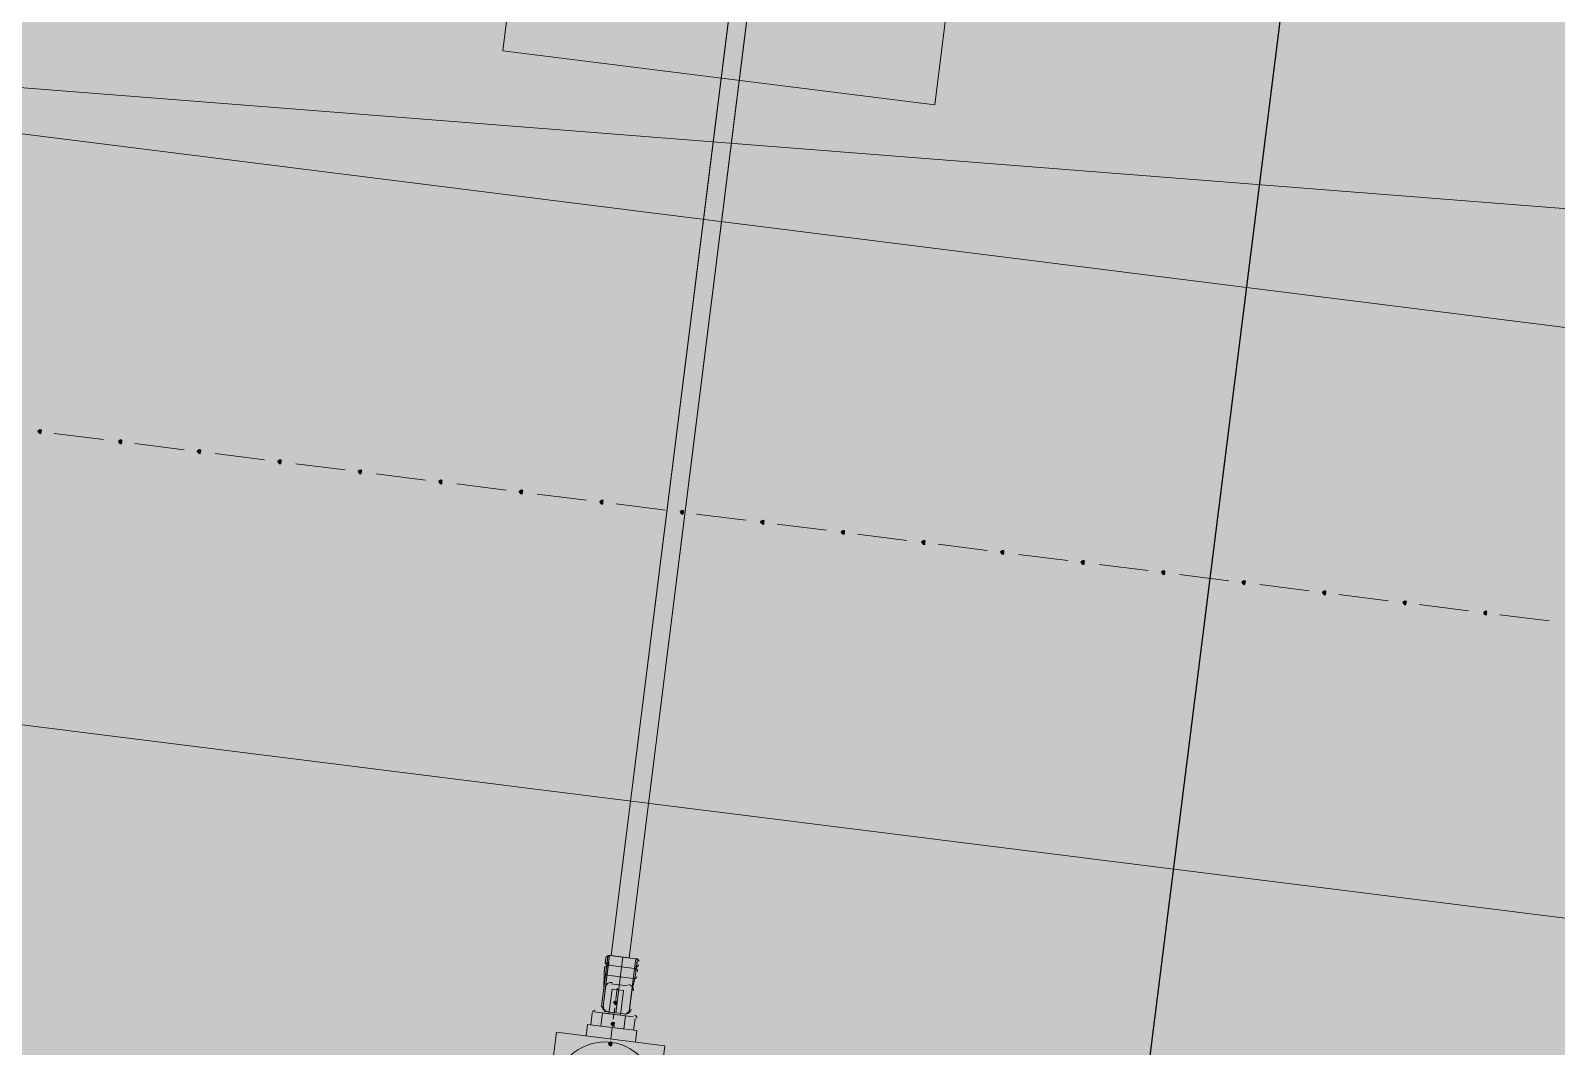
# Model space of a CAD drawing. Header units: metres. Extents: x -4 to 509425, y 7549 to 4732445.
# Drawn here: x 475995.58 to 476003.39, y 4719736.82 to 4719742.01 of the extents above; entities that cross this region are included whole.
import ezdxf

# ---------------------------------------------------------------- set-up
doc = ezdxf.new("R2010")
doc.units = ezdxf.units.M
doc.header["$LTSCALE"] = 0.01
doc.header["$MEASUREMENT"] = 0
doc.layers.get('0').update_dxf_attribs({"lineweight": 0})
doc.layers.add('_SUBESTACIÓN', color=1, linetype='Continuous')
doc.layers.add('SUBESTACION LA VID', color=253, linetype='Continuous')
doc.layers.add('_Yacimiento Arq 100m', color=7, linetype='Continuous', true_color=0xf8991e)

# ---------------------------------------------------------------- blocks, each defined once
blk = doc.blocks.new('A$Cfff6051d')
at = {"layer": 'SUBESTACION LA VID', "transparency": 33554687}
h = blk.add_hatch(color=256, dxfattribs=at)
h.dxf.hatch_style = 2
h.paths.add_polyline_path([(475995.6374, 4719739.9591), (475995.6385, 4719739.9675), (475995.6301, 4719739.9686), (475995.6206, 4719739.9613), (475995.628, 4719739.9518), (475995.6364, 4719739.9507)])
h = blk.add_hatch(color=256, dxfattribs=at)
h.dxf.hatch_style = 2
h.paths.add_polyline_path([(475996.0491, 4719739.9075), (475996.0501, 4719739.9159), (475996.0417, 4719739.917), (475996.0323, 4719739.9097), (475996.0396, 4719739.9002), (475996.048, 4719739.8991)])
h = blk.add_hatch(color=256, dxfattribs=at)
h.dxf.hatch_style = 2
h.paths.add_polyline_path([(475996.4523, 4719739.857), (475996.4533, 4719739.8654), (475996.4449, 4719739.8664), (475996.4355, 4719739.8591), (475996.4428, 4719739.8496), (475996.4512, 4719739.8486)])
h = blk.add_hatch(color=256, dxfattribs=at)
h.dxf.hatch_style = 2
h.paths.add_polyline_path([(475996.8639, 4719739.8054), (475996.8649, 4719739.8138), (475996.8565, 4719739.8148), (475996.8471, 4719739.8075), (475996.8544, 4719739.798), (475996.8628, 4719739.797)])
h = blk.add_hatch(color=256, dxfattribs=at)
h.dxf.hatch_style = 2
h.paths.add_polyline_path([(475997.2755, 4719739.7538), (475997.2766, 4719739.7622), (475997.2682, 4719739.7632), (475997.2587, 4719739.7559), (475997.2661, 4719739.7464), (475997.2745, 4719739.7454)])
h = blk.add_hatch(color=256, dxfattribs=at)
h.dxf.hatch_style = 2
h.paths.add_polyline_path([(475997.6871, 4719739.7022), (475997.6882, 4719739.7106), (475997.6798, 4719739.7116), (475997.6703, 4719739.7043), (475997.6777, 4719739.6948), (475997.6861, 4719739.6938)])
h = blk.add_hatch(color=256, dxfattribs=at)
h.dxf.hatch_style = 2
h.paths.add_polyline_path([(475998.0987, 4719739.6506), (475998.0998, 4719739.659), (475998.0914, 4719739.66), (475998.0819, 4719739.6527), (475998.0893, 4719739.6432), (475998.0977, 4719739.6422)])
h = blk.add_hatch(color=256, dxfattribs=at)
h.dxf.hatch_style = 2
h.paths.add_polyline_path([(475998.5104, 4719739.599), (475998.5114, 4719739.6074), (475998.503, 4719739.6084), (475998.4936, 4719739.6011), (475998.5009, 4719739.5916), (475998.5093, 4719739.5906)])
h = blk.add_hatch(color=256, dxfattribs=at)
h.dxf.hatch_style = 2
h.paths.add_polyline_path([(475998.922, 4719739.5474), (475998.923, 4719739.5558), (475998.9146, 4719739.5568), (475998.9052, 4719739.5495), (475998.9125, 4719739.54), (475998.9209, 4719739.539)])
h = blk.add_hatch(color=256, dxfattribs=at)
h.dxf.hatch_style = 2
h.paths.add_polyline_path([(475999.3336, 4719739.4958), (475999.3346, 4719739.5042), (475999.3262, 4719739.5052), (475999.3168, 4719739.4979), (475999.3241, 4719739.4884), (475999.3325, 4719739.4874)])
h = blk.add_hatch(color=256, dxfattribs=at)
h.dxf.hatch_style = 2
h.paths.add_polyline_path([(475999.7452, 4719739.4442), (475999.7463, 4719739.4526), (475999.7379, 4719739.4536), (475999.7284, 4719739.4463), (475999.7358, 4719739.4368), (475999.7442, 4719739.4358)])
h = blk.add_hatch(color=256, dxfattribs=at)
h.dxf.hatch_style = 2
h.paths.add_polyline_path([(476000.1568, 4719739.3926), (476000.1579, 4719739.401), (476000.1495, 4719739.402), (476000.14, 4719739.3947), (476000.1474, 4719739.3852), (476000.1558, 4719739.3842)])
h = blk.add_hatch(color=256, dxfattribs=at)
h.dxf.hatch_style = 2
h.paths.add_polyline_path([(476000.56, 4719739.342), (476000.5611, 4719739.3504), (476000.5527, 4719739.3515), (476000.5432, 4719739.3441), (476000.5506, 4719739.3347), (476000.559, 4719739.3336)])
h = blk.add_hatch(color=256, dxfattribs=at)
h.dxf.hatch_style = 2
h.paths.add_polyline_path([(476000.9717, 4719739.2904), (476000.9727, 4719739.2988), (476000.9643, 4719739.2999), (476000.9549, 4719739.2925), (476000.9622, 4719739.2831), (476000.9706, 4719739.282)])
h = blk.add_hatch(color=256, dxfattribs=at)
h.dxf.hatch_style = 2
h.paths.add_polyline_path([(476001.3833, 4719739.2388), (476001.3843, 4719739.2472), (476001.3759, 4719739.2483), (476001.3665, 4719739.2409), (476001.3738, 4719739.2315), (476001.3822, 4719739.2304)])
h = blk.add_hatch(color=256, dxfattribs=at)
h.dxf.hatch_style = 2
h.paths.add_polyline_path([(476001.7949, 4719739.1872), (476001.7959, 4719739.1956), (476001.7875, 4719739.1966), (476001.7781, 4719739.1893), (476001.7854, 4719739.1798), (476001.7938, 4719739.1788)])
h = blk.add_hatch(color=256, dxfattribs=at)
h.dxf.hatch_style = 2
h.paths.add_polyline_path([(476002.2065, 4719739.1356), (476002.2076, 4719739.144), (476002.1992, 4719739.145), (476002.1897, 4719739.1377), (476002.1971, 4719739.1282), (476002.2055, 4719739.1272)])
h = blk.add_hatch(color=256, dxfattribs=at)
h.dxf.hatch_style = 2
h.paths.add_polyline_path([(476002.6181, 4719739.084), (476002.6192, 4719739.0924), (476002.6108, 4719739.0934), (476002.6013, 4719739.0861), (476002.6087, 4719739.0766), (476002.6171, 4719739.0756)])
h = blk.add_hatch(color=256, dxfattribs=at)
h.dxf.hatch_style = 2
h.paths.add_polyline_path([(476003.0297, 4719739.0324), (476003.0308, 4719739.0408), (476003.0224, 4719739.0418), (476003.0129, 4719739.0345), (476003.0203, 4719739.025), (476003.0287, 4719739.024)])
h = blk.add_hatch(color=256, dxfattribs=at)
h.dxf.hatch_style = 2
h.paths.add_polyline_path([(475998.5819, 4719737.0388), (475998.5829, 4719737.0472), (475998.5745, 4719737.0483), (475998.5651, 4719737.0409), (475998.5724, 4719737.0315), (475998.5808, 4719737.0304)])
h = blk.add_hatch(color=256, dxfattribs=at)
h.dxf.hatch_style = 2
h.paths.add_polyline_path([(475998.5682, 4719736.9296), (475998.5692, 4719736.938), (475998.5608, 4719736.9391), (475998.5514, 4719736.9317), (475998.5587, 4719736.9223), (475998.5671, 4719736.9212)])
h = blk.add_hatch(color=256, dxfattribs=at)
h.dxf.hatch_style = 2
h.paths.add_polyline_path([(475998.5556, 4719736.8288), (475998.5566, 4719736.8372), (475998.5482, 4719736.8383), (475998.5388, 4719736.8309), (475998.5461, 4719736.8215), (475998.5545, 4719736.8204)])
at = {"layer": 'SUBESTACION LA VID'}
blk.add_line((476001.2088, 4719735.9757), (476002.5558, 4719746.6856), dxfattribs=at)
at = {"layer": 'SUBESTACION LA VID', "lineweight": 15}
for p, q in [((476072.0569, 4719731.8887), (475974.5206, 4719744.1168)), ((475999.2234, 4719742.6324), (475998.5526, 4719737.2814)), ((475999.3158, 4719742.6208), (475998.645, 4719737.2698)), ((476071.6253, 4719728.9224), (475974.1478, 4719741.1431)), ((475995.9567, 4719739.9191), (475995.7046, 4719739.9507)), ((475996.3683, 4719739.8675), (475996.1163, 4719739.8991)), ((475996.7799, 4719739.8159), (475996.5279, 4719739.8475)), ((475997.1915, 4719739.7643), (475996.9395, 4719739.7959)), ((475997.6031, 4719739.7127), (475997.3511, 4719739.7443)), ((475998.0147, 4719739.6611), (475997.7627, 4719739.6927)), ((475998.4264, 4719739.6095), (475998.1743, 4719739.6411)), ((475998.8296, 4719739.559), (475998.5776, 4719739.5905)), ((475999.2412, 4719739.5073), (475998.9892, 4719739.5389)), ((475999.6528, 4719739.4557), (475999.4008, 4719739.4873)), ((476000.0644, 4719739.4041), (475999.8124, 4719739.4357)), ((476000.476, 4719739.3525), (476000.224, 4719739.3841)), ((476000.8877, 4719739.3009), (476000.6356, 4719739.3325)), ((476001.2993, 4719739.2493), (476001.0473, 4719739.2809)), ((476001.7109, 4719739.1977), (476001.4589, 4719739.2293)), ((476002.1225, 4719739.1461), (476001.8705, 4719739.1777)), ((476002.5257, 4719739.0956), (476002.2737, 4719739.1272)), ((476002.9373, 4719739.044), (476002.6853, 4719739.0756)), ((476003.349, 4719738.9924), (476003.0969, 4719739.024)), ((475998.5232, 4719737.251), (475998.5253, 4719737.2678)), ((475998.5442, 4719737.2825), (475998.6786, 4719737.2656)), ((475998.5147, 4719737.1155), (475998.5158, 4719737.1922)), ((475998.5158, 4719737.1922), (475998.5189, 4719737.2174)), ((475998.6659, 4719737.1648), (475998.5315, 4719737.1817)), ((475998.5378, 4719737.2321), (475998.6723, 4719737.2152)), ((475998.6723, 4719737.2152), (475998.5378, 4719737.2321)), ((475998.6785, 4719737.1974), (475998.6754, 4719737.1722)), ((475998.6849, 4719737.2478), (475998.6828, 4719737.231)), ((475998.5031, 4719737.0231), (475998.5147, 4719737.1155)), ((475998.5515, 4719737.1365), (475998.6355, 4719737.126)), ((475998.5756, 4719737.0567), (475998.583, 4719737.1155)), ((475998.6575, 4719737.0976), (475998.6754, 4719737.1722)), ((475998.6575, 4719737.0976), (475998.6459, 4719737.0052)), ((475998.4485, 4719736.9276), (475998.4559, 4719736.9864)), ((475998.4653, 4719736.9937), (475998.5409, 4719736.9842)), ((475998.6176, 4719736.9832), (475998.5336, 4719736.9937)), ((475998.5409, 4719736.9842), (475998.5997, 4719736.9769)), ((475998.563, 4719736.9559), (475998.5703, 4719737.0147)), ((475998.5997, 4719736.9769), (475998.6669, 4719736.9684)), ((475998.6669, 4719736.9002), (475998.6743, 4719736.959)), ((475998.2804, 4719736.8804), (475998.2804, 4719736.8804)), ((475998.4243, 4719736.8709), (475998.4317, 4719736.9297)), ((475998.4317, 4719736.9297), (475998.6837, 4719736.8981)), ((475998.5503, 4719736.8551), (475998.5577, 4719736.9139)), ((475998.6763, 4719736.8393), (475998.6837, 4719736.8981)), ((475998.4149, 4719736.8635), (475998.4149, 4719736.8635)), ((475998.5493, 4719736.8467), (475998.5493, 4719736.8467)), ((475998.6921, 4719736.8288), (475998.6921, 4719736.8288))]:
    blk.add_line(p, q, dxfattribs=at)
at = {"layer": 'SUBESTACION LA VID', "lineweight": 0}
for p, q in [((475998.5221, 4719737.2426), (475998.5263, 4719737.2762)), ((475998.5221, 4719737.2426), (475998.5253, 4719737.2678)), ((475998.5305, 4719737.2415), (475998.5347, 4719737.2751)), ((475998.5158, 4719737.1922), (475998.52, 4719737.2258)), ((475998.5158, 4719737.1922), (475998.52, 4719737.2258)), ((475998.5158, 4719737.1922), (475998.5189, 4719737.2174)), ((475998.6575, 4719737.0976), (475998.6723, 4719737.2152)), ((475998.6817, 4719737.2226), (475998.6859, 4719737.2562))]:
    blk.add_line(p, q, dxfattribs=at)
at = {"layer": 'SUBESTACION LA VID', "lineweight": 15}
for points in [[(475999.0315, 4719743.3476), (475998.1915, 4719743.4529), (475997.9977, 4719741.9073), (476000.207, 4719741.6303), (476000.4008, 4719743.1759), (475999.5607, 4719743.2813)], [(475999.2234, 4719742.6324), (475999.3158, 4719742.6208), (475998.645, 4719737.2698), (475998.5526, 4719737.2814), (475999.2234, 4719742.6324)], [(475998.5031, 4719737.0231), (475998.5105, 4719737.0136), (475998.5094, 4719737.0052), (475998.5178, 4719737.0042), (475998.5168, 4719736.9958), (475998.5336, 4719736.9937), (475998.5756, 4719736.9884), (475998.6114, 4719737.274), (475998.5442, 4719737.2825), (475998.5358, 4719737.2835), (475998.5347, 4719737.2751), (475998.5263, 4719737.2762), (475998.5253, 4719737.2678), (475998.5232, 4719737.251), (475998.5221, 4719737.2426), (475998.5294, 4719737.2331), (475998.5378, 4719737.2321), (475998.5294, 4719737.2331), (475998.5284, 4719737.2247), (475998.52, 4719737.2258), (475998.5189, 4719737.2174), (475998.5158, 4719737.1922), (475998.5147, 4719737.1155), (475998.5031, 4719737.0231)], [(475998.6459, 4719737.0052), (475998.6449, 4719736.9968), (475998.6354, 4719736.9895), (475998.626, 4719736.9821), (475998.6176, 4719736.9832), (475998.5756, 4719736.9884), (475998.6114, 4719737.274), (475998.6786, 4719737.2656), (475998.687, 4719737.2646), (475998.6859, 4719737.2562), (475998.6849, 4719737.2478), (475998.6828, 4719737.231), (475998.6817, 4719737.2226), (475998.6807, 4719737.2142), (475998.6723, 4719737.2152), (475998.6796, 4719737.2058), (475998.6785, 4719737.1974), (475998.6754, 4719737.1722), (475998.6575, 4719737.0976), (475998.6459, 4719737.0052)], [(475998.5409, 4719736.9842), (475998.5567, 4719737.1102), (475998.6155, 4719737.1029), (475998.5997, 4719736.9769)], [(475998.5073, 4719736.9884), (475998.4989, 4719736.9212), (475998.6165, 4719736.9065), (475998.6249, 4719736.9737), (475998.5073, 4719736.9884)], [(475998.8275, 4719736.8203), (475998.758, 4719736.2659), (475998.2036, 4719736.3354), (475998.2731, 4719736.8898), (475998.8275, 4719736.8203)]]:
    blk.add_lwpolyline(points, dxfattribs=at)
at = {"layer": 'SUBESTACION LA VID'}
for points in [[(475995.6374, 4719739.9591), (475995.6385, 4719739.9675), (475995.6301, 4719739.9686), (475995.6206, 4719739.9613), (475995.628, 4719739.9518), (475995.6364, 4719739.9507)], [(475996.0491, 4719739.9075), (475996.0501, 4719739.9159), (475996.0417, 4719739.917), (475996.0323, 4719739.9097), (475996.0396, 4719739.9002), (475996.048, 4719739.8991)], [(475996.4523, 4719739.857), (475996.4533, 4719739.8654), (475996.4449, 4719739.8664), (475996.4355, 4719739.8591), (475996.4428, 4719739.8496), (475996.4512, 4719739.8486)], [(475996.8639, 4719739.8054), (475996.8649, 4719739.8138), (475996.8565, 4719739.8148), (475996.8471, 4719739.8075), (475996.8544, 4719739.798), (475996.8628, 4719739.797)], [(475997.2755, 4719739.7538), (475997.2766, 4719739.7622), (475997.2682, 4719739.7632), (475997.2587, 4719739.7559), (475997.2661, 4719739.7464), (475997.2745, 4719739.7454)], [(475997.6871, 4719739.7022), (475997.6882, 4719739.7106), (475997.6798, 4719739.7116), (475997.6703, 4719739.7043), (475997.6777, 4719739.6948), (475997.6861, 4719739.6938)], [(475998.0987, 4719739.6506), (475998.0998, 4719739.659), (475998.0914, 4719739.66), (475998.0819, 4719739.6527), (475998.0893, 4719739.6432), (475998.0977, 4719739.6422)], [(475998.5104, 4719739.599), (475998.5114, 4719739.6074), (475998.503, 4719739.6084), (475998.4936, 4719739.6011), (475998.5009, 4719739.5916), (475998.5093, 4719739.5906)], [(475998.922, 4719739.5474), (475998.923, 4719739.5558), (475998.9146, 4719739.5568), (475998.9052, 4719739.5495), (475998.9125, 4719739.54), (475998.9209, 4719739.539)], [(475999.3336, 4719739.4958), (475999.3346, 4719739.5042), (475999.3262, 4719739.5052), (475999.3168, 4719739.4979), (475999.3241, 4719739.4884), (475999.3325, 4719739.4874)], [(475999.7452, 4719739.4442), (475999.7463, 4719739.4526), (475999.7379, 4719739.4536), (475999.7284, 4719739.4463), (475999.7358, 4719739.4368), (475999.7442, 4719739.4358)], [(476000.1568, 4719739.3926), (476000.1579, 4719739.401), (476000.1495, 4719739.402), (476000.14, 4719739.3947), (476000.1474, 4719739.3852), (476000.1558, 4719739.3842)], [(476000.56, 4719739.342), (476000.5611, 4719739.3504), (476000.5527, 4719739.3515), (476000.5432, 4719739.3441), (476000.5506, 4719739.3347), (476000.559, 4719739.3336)], [(476000.9717, 4719739.2904), (476000.9727, 4719739.2988), (476000.9643, 4719739.2999), (476000.9549, 4719739.2925), (476000.9622, 4719739.2831), (476000.9706, 4719739.282)], [(476001.3833, 4719739.2388), (476001.3843, 4719739.2472), (476001.3759, 4719739.2483), (476001.3665, 4719739.2409), (476001.3738, 4719739.2315), (476001.3822, 4719739.2304)], [(476001.7949, 4719739.1872), (476001.7959, 4719739.1956), (476001.7875, 4719739.1966), (476001.7781, 4719739.1893), (476001.7854, 4719739.1798), (476001.7938, 4719739.1788)], [(476002.2065, 4719739.1356), (476002.2076, 4719739.144), (476002.1992, 4719739.145), (476002.1897, 4719739.1377), (476002.1971, 4719739.1282), (476002.2055, 4719739.1272)], [(476002.6181, 4719739.084), (476002.6192, 4719739.0924), (476002.6108, 4719739.0934), (476002.6013, 4719739.0861), (476002.6087, 4719739.0766), (476002.6171, 4719739.0756)], [(476003.0297, 4719739.0324), (476003.0308, 4719739.0408), (476003.0224, 4719739.0418), (476003.0129, 4719739.0345), (476003.0203, 4719739.025), (476003.0287, 4719739.024)], [(475998.5819, 4719737.0388), (475998.5829, 4719737.0472), (475998.5745, 4719737.0483), (475998.5651, 4719737.0409), (475998.5724, 4719737.0315), (475998.5808, 4719737.0304)], [(475998.5682, 4719736.9296), (475998.5692, 4719736.938), (475998.5608, 4719736.9391), (475998.5514, 4719736.9317), (475998.5587, 4719736.9223), (475998.5671, 4719736.9212)], [(475998.5556, 4719736.8288), (475998.5566, 4719736.8372), (475998.5482, 4719736.8383), (475998.5388, 4719736.8309), (475998.5461, 4719736.8215), (475998.5545, 4719736.8204)]]:
    blk.add_lwpolyline(points, close=True, dxfattribs=at)
at = {"layer": 'SUBESTACION LA VID', "lineweight": 0}
for points in [[(475995.6374, 4719739.9591), (475995.6385, 4719739.9675), (475995.6301, 4719739.9686), (475995.6206, 4719739.9613), (475995.628, 4719739.9518), (475995.6364, 4719739.9507)], [(475996.0491, 4719739.9075), (475996.0501, 4719739.9159), (475996.0417, 4719739.917), (475996.0323, 4719739.9097), (475996.0396, 4719739.9002), (475996.048, 4719739.8991)], [(475996.4523, 4719739.857), (475996.4533, 4719739.8654), (475996.4449, 4719739.8664), (475996.4355, 4719739.8591), (475996.4428, 4719739.8496), (475996.4512, 4719739.8486)], [(475996.8639, 4719739.8054), (475996.8649, 4719739.8138), (475996.8565, 4719739.8148), (475996.8471, 4719739.8075), (475996.8544, 4719739.798), (475996.8628, 4719739.797)], [(475997.2755, 4719739.7538), (475997.2766, 4719739.7622), (475997.2682, 4719739.7632), (475997.2587, 4719739.7559), (475997.2661, 4719739.7464), (475997.2745, 4719739.7454)], [(475997.6871, 4719739.7022), (475997.6882, 4719739.7106), (475997.6798, 4719739.7116), (475997.6703, 4719739.7043), (475997.6777, 4719739.6948), (475997.6861, 4719739.6938)], [(475998.0987, 4719739.6506), (475998.0998, 4719739.659), (475998.0914, 4719739.66), (475998.0819, 4719739.6527), (475998.0893, 4719739.6432), (475998.0977, 4719739.6422)], [(475998.5104, 4719739.599), (475998.5114, 4719739.6074), (475998.503, 4719739.6084), (475998.4936, 4719739.6011), (475998.5009, 4719739.5916), (475998.5093, 4719739.5906)], [(475998.922, 4719739.5474), (475998.923, 4719739.5558), (475998.9146, 4719739.5568), (475998.9052, 4719739.5495), (475998.9125, 4719739.54), (475998.9209, 4719739.539)], [(475999.3336, 4719739.4958), (475999.3346, 4719739.5042), (475999.3262, 4719739.5052), (475999.3168, 4719739.4979), (475999.3241, 4719739.4884), (475999.3325, 4719739.4874)], [(475999.7452, 4719739.4442), (475999.7463, 4719739.4526), (475999.7379, 4719739.4536), (475999.7284, 4719739.4463), (475999.7358, 4719739.4368), (475999.7442, 4719739.4358)], [(476000.1568, 4719739.3926), (476000.1579, 4719739.401), (476000.1495, 4719739.402), (476000.14, 4719739.3947), (476000.1474, 4719739.3852), (476000.1558, 4719739.3842)], [(476000.56, 4719739.342), (476000.5611, 4719739.3504), (476000.5527, 4719739.3515), (476000.5432, 4719739.3441), (476000.5506, 4719739.3347), (476000.559, 4719739.3336)], [(476000.9717, 4719739.2904), (476000.9727, 4719739.2988), (476000.9643, 4719739.2999), (476000.9549, 4719739.2925), (476000.9622, 4719739.2831), (476000.9706, 4719739.282)], [(476001.3833, 4719739.2388), (476001.3843, 4719739.2472), (476001.3759, 4719739.2483), (476001.3665, 4719739.2409), (476001.3738, 4719739.2315), (476001.3822, 4719739.2304)], [(476001.7949, 4719739.1872), (476001.7959, 4719739.1956), (476001.7875, 4719739.1966), (476001.7781, 4719739.1893), (476001.7854, 4719739.1798), (476001.7938, 4719739.1788)], [(476002.2065, 4719739.1356), (476002.2076, 4719739.144), (476002.1992, 4719739.145), (476002.1897, 4719739.1377), (476002.1971, 4719739.1282), (476002.2055, 4719739.1272)], [(476002.6181, 4719739.084), (476002.6192, 4719739.0924), (476002.6108, 4719739.0934), (476002.6013, 4719739.0861), (476002.6087, 4719739.0766), (476002.6171, 4719739.0756)], [(476003.0297, 4719739.0324), (476003.0308, 4719739.0408), (476003.0224, 4719739.0418), (476003.0129, 4719739.0345), (476003.0203, 4719739.025), (476003.0287, 4719739.024)], [(475998.5819, 4719737.0388), (475998.5829, 4719737.0472), (475998.5745, 4719737.0483), (475998.5651, 4719737.0409), (475998.5724, 4719737.0315), (475998.5808, 4719737.0304)], [(475998.5682, 4719736.9296), (475998.5692, 4719736.938), (475998.5608, 4719736.9391), (475998.5514, 4719736.9317), (475998.5587, 4719736.9223), (475998.5671, 4719736.9212)], [(475998.5556, 4719736.8288), (475998.5566, 4719736.8372), (475998.5482, 4719736.8383), (475998.5388, 4719736.8309), (475998.5461, 4719736.8215), (475998.5545, 4719736.8204)]]:
    blk.add_lwpolyline(points, close=True, dxfattribs=at)
for points in [[(475998.5358, 4719737.2835), (475998.5294, 4719737.2331), (475998.5031, 4719737.0231)], [(475998.5378, 4719737.2321), (475998.5442, 4719737.2825), (475998.5094, 4719737.0052), (475998.5378, 4719737.2321)], [(475998.5284, 4719737.2247), (475998.5147, 4719737.1155), (475998.5294, 4719737.2331), (475998.5358, 4719737.2835)], [(475998.5221, 4719737.2426), (475998.5263, 4719737.2762), (475998.5221, 4719737.2426), (475998.5263, 4719737.2762)], [(475998.5221, 4719737.2426), (475998.5263, 4719737.2762), (475998.5221, 4719737.2426)], [(475998.5232, 4719737.251), (475998.5253, 4719737.2678), (475998.5221, 4719737.2426)], [(475998.5294, 4719737.2331), (475998.5358, 4719737.2835), (475998.5294, 4719737.2331), (475998.5358, 4719737.2835)], [(475998.5294, 4719737.2331), (475998.5347, 4719737.2751), (475998.5294, 4719737.2331)], [(475998.6438, 4719736.9884), (475998.6723, 4719737.2152), (475998.6786, 4719737.2656)], [(475998.6449, 4719736.9968), (475998.6723, 4719737.2152), (475998.6786, 4719737.2656)], [(475998.6449, 4719736.9968), (475998.6723, 4719737.2152), (475998.6786, 4719737.2656)], [(475998.6723, 4719737.2152), (475998.6786, 4719737.2656), (475998.6723, 4719737.2152), (475998.6786, 4719737.2656)], [(475998.6807, 4719737.2142), (475998.687, 4719737.2646), (475998.6807, 4719737.2142)], [(475998.5294, 4719737.2331), (475998.5031, 4719737.0231), (475998.5147, 4719737.1155)], [(475998.5158, 4719737.1922), (475998.5189, 4719737.2174), (475998.5158, 4719737.1922)], [(475998.5158, 4719737.1922), (475998.5189, 4719737.2174), (475998.5158, 4719737.1922)], [(475998.6459, 4719737.0052), (475998.6723, 4719737.2152), (475998.6459, 4719737.0052), (475998.6575, 4719737.0976)], [(475998.6754, 4719737.1722), (475998.6785, 4719737.1974), (475998.6754, 4719737.1722)], [(475998.6754, 4719737.1722), (475998.6785, 4719737.1974), (475998.6754, 4719737.1722)], [(475998.6807, 4719737.2142), (475998.6859, 4719737.2562), (475998.6807, 4719737.2142)], [(475998.6817, 4719737.2226), (475998.6859, 4719737.2562), (475998.6817, 4719737.2226)], [(475998.6817, 4719737.2226), (475998.6859, 4719737.2562), (475998.6817, 4719737.2226), (475998.6859, 4719737.2562)], [(475998.6817, 4719737.2226), (475998.6859, 4719737.2562), (475998.6817, 4719737.2226)], [(475998.6817, 4719737.2226), (475998.6849, 4719737.2478), (475998.6817, 4719737.2226)]]:
    blk.add_lwpolyline(points, dxfattribs=at)
at = {"layer": 'SUBESTACION LA VID', "lineweight": 15}
for points in [[(475998.5484, 4719737.2819), (475998.5414, 4719737.2828), (475998.5351, 4719737.2779), (475998.5342, 4719737.2709)], [(475998.6938, 4719737.2509), (475998.6947, 4719737.2579), (475998.6897, 4719737.2642), (475998.6828, 4719737.2651)], [(475998.5247, 4719737.1953), (475998.5238, 4719737.1884), (475998.5288, 4719737.182), (475998.5357, 4719737.1811)], [(475998.5421, 4719737.2315), (475998.5351, 4719737.2324), (475998.5287, 4719737.2275), (475998.5279, 4719737.2205)], [(475998.5321, 4719737.2541), (475998.5312, 4719737.2472), (475998.5361, 4719737.2408), (475998.5431, 4719737.2399)], [(475998.6875, 4719737.2005), (475998.6883, 4719737.2075), (475998.6834, 4719737.2138), (475998.6765, 4719737.2147)], [(475998.6775, 4719737.2231), (475998.6845, 4719737.2222), (475998.6908, 4719737.2271), (475998.6917, 4719737.2341)], [(475998.5567, 4719737.1444), (475998.5405, 4719737.1464), (475998.5257, 4719737.1349), (475998.5236, 4719737.1187)], [(475998.6664, 4719737.1007), (475998.6685, 4719737.117), (475998.657, 4719737.1318), (475998.6407, 4719737.1338)], [(475998.6701, 4719737.1643), (475998.6771, 4719737.1634), (475998.6834, 4719737.1683), (475998.6843, 4719737.1753)], [(475998.512, 4719737.0263), (475998.51, 4719737.01), (475998.5215, 4719736.9952), (475998.5378, 4719736.9932)], [(475998.4706, 4719737.0016), (475998.4636, 4719737.0025), (475998.4573, 4719736.9975), (475998.4564, 4719736.9906)], [(475998.6218, 4719736.9826), (475998.638, 4719736.9806), (475998.6528, 4719736.9921), (475998.6549, 4719737.0083)], [(475998.6832, 4719736.9621), (475998.6841, 4719736.9691), (475998.6791, 4719736.9754), (475998.6722, 4719736.9763)]]:
    blk.add_open_spline(points, degree=3, dxfattribs=at)
blk.add_open_spline([(475998.5524, 4719736.8377), (475998.4109, 4719736.8555), (475998.2818, 4719736.7552), (475998.2641, 4719736.6137), (475998.2463, 4719736.4722), (475998.3467, 4719736.3431), (475998.4882, 4719736.3253), (475998.6297, 4719736.3076), (475998.7588, 4719736.4079), (475998.7765, 4719736.5494), (475998.7942, 4719736.6909), (475998.6939, 4719736.82), (475998.5524, 4719736.8377)], degree=3, knots=[0, 0, 0, 0, 1, 1, 1, 2, 2, 2, 3, 3, 3, 4, 4, 4, 4], dxfattribs=at)

msp = doc.modelspace()

# ---------------------------------------------------------------- hatches: boundary and pattern name
at = {"layer": '_SUBESTACIÓN', "transparency": 33554559}
h = msp.add_hatch(color=1, dxfattribs=at)
h.dxf.hatch_style = 1
h.paths.add_polyline_path([(475968.6399, 4719805.825), (476089.9386, 4719790.615), (476078.1686, 4719696.74), (475956.8686, 4719711.9502)])

# ---------------------------------------------------------------- linework, layer by layer
at = {"layer": '_Yacimiento Arq 100m', "lineweight": 0}
msp.add_lwpolyline([(475857.3225, 4719732.5738), (475862.8891, 4719734.5523), (475873.9121, 4719737.6298), (475886.1564, 4719740.0483), (475900.6441, 4719741.5199), (475914.2011, 4719741.6782), (475924.1525, 4719741.2012), (475938.3266, 4719740.1547), (475940.049, 4719740.1145), (475943.445, 4719740.1758), (475967.8378, 4719741.494), (475980.5899, 4719741.9184), (475995.2278, 4719741.7429), (476009.806, 4719740.6011), (476020.8562, 4719738.9722), (476031.6141, 4719736.6943), (476042.7214, 4719733.5107), (476048.5837, 4719731.3217)], dxfattribs=at)

# ---------------------------------------------------------------- block references
at = {"linetype": 'Continuous'}
msp.add_blockref('A$Cfff6051d', (0, 0), dxfattribs=at)

doc.saveas('drawing.dxf')
